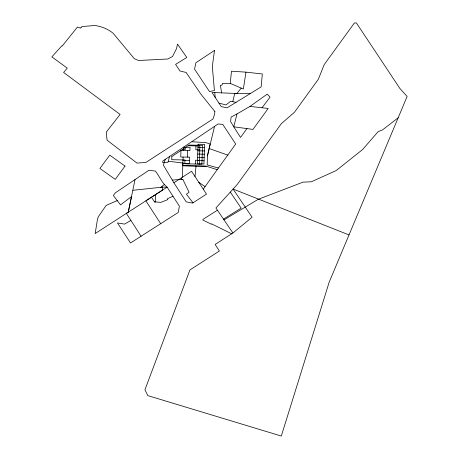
<?xml version="1.0" encoding="UTF-8"?>
<svg xmlns="http://www.w3.org/2000/svg" width="459" height="459" viewBox="0 0 459 459"><rect width="100%" height="100%" fill="white"/><g stroke="black" fill="none" stroke-linecap="round" stroke-linejoin="round"><path stroke-width="0.69" d="M130.884 220.423L124.67 224.107L117.475 222.959L130.511 242.977L178.247 212.448L179.371 206.137L167.139 187.163L162.721 187.111L162.394 190.198L155.664 194.518L155.578 201.96L154.476 201.885L151.481 197.215M199.43 164.11L199.877 145.985L188.035 145.738M214.542 126.374L207.422 155.974L207.198 164.947L218.432 168.017L235.702 144.028L222.781 124.423L218.128 123.953L191.971 141.55L192.86 141.802M182.441 177.214L182.866 163.008L168.224 161.258L167.965 162.291L162.589 162.4L162.905 160.948L191.701 141.728L205.775 142.594L210.136 143.983L207.422 155.974M218.432 168.017L217.216 169.669L206.183 166.21L182.78 165.722L182.866 163.008M183.095 157.035L182.86 163.57L189.447 163.708L189.687 157.173L180.737 156.984L180.972 150.449L189.923 150.638L190.043 147.368L183.451 147.23L183.336 150.5M185.338 147.54L185.264 149.548L182.412 149.491M187.329 157.121L187.565 150.586M195.293 164.024L195.431 160.225L199.522 160.311M195.953 145.905L195.815 149.766L199.78 149.852M195.018 176.543L196.039 166.003M245.961 72.138L243.373 89.012L230.252 83.395L231.468 71.214L245.961 72.138L262.33 73.974L261.125 86.912L227.05 107.848L221.249 106.631L211.966 92.477L236.821 93.498L241.262 88.105M117.384 200.514L106.161 205.397L98.61 216.321L97.566 218.748L95.162 233.551L128.25 212.167L135.044 179.567L149.02 170.237L155.435 171.098C159.56 176.394 161.786 182.82 167.139 187.163L126.357 213.383L141.091 236.27M128.25 212.167L131.607 196.504L120.522 204.898L113.367 195.5L115.312 192.843L135.044 179.567M218.92 103.074L226.029 104.973L230.59 101.255L232.765 101.697L234.715 93.458L250.121 93.693M262.014 107.762L270.07 97.13L267.224 94.135L249.977 106.413L237.005 113.93L233.763 126.804L240.527 137.419L246.976 128.595M168.224 161.258L169.578 156.485M165.229 159.399L163.398 165.194L173.909 182.785L186.188 201.857L192.602 203.107L206.498 194.094L191.575 171.259L173.909 182.785M349.012 234.916L407.127 96.442L399.909 88.495L356.413 22.956L354.417 22.95L324.266 64.507L318.316 79.304L294.512 112.197L281.356 123.655L237.292 184.403L215.925 207.973L232.925 232.994L215.151 244.44L219.385 251.004L189.928 269.955L144.946 389.777L147.821 395.612L281.304 436.05L329.137 282.285L349.012 234.916L233.069 189.051L252.083 217.233L232.925 232.994M217.216 169.669L203.268 189.2M164.563 184.369L160.742 187.324L162.721 187.111L132.949 190.284M398.165 117.791L382.427 129.972L378.205 131.538L362.696 149.462L336.217 170.547L311.328 181.793L303.032 182.148L258.188 199.338L224.003 219.861L223.504 219.109L241.147 208.128L230.32 192.091M155.664 194.518L145.864 200.835L160.736 223.745M217.446 210.216L202.958 219.356L202.809 220.01L211.427 224.227L211.622 223.872L231.657 233.809M237.005 113.93L231.112 117.079L230.607 121.526L233.763 126.804L252.984 129.409L268.188 108.456L249.977 106.413M172.997 196.245L167.432 198.758L167.799 199.585L161.011 202.327L154.476 201.885M193.032 202.832L186.423 194.232L189.074 192.223L182.797 179.308L181.368 179.429L181.248 177.994M182.797 179.308L172.372 180.083M230.252 83.395L222.54 83.372L221.972 85.162L220.418 85.276L221.605 92.959M197.955 147.534L204.548 147.672M197.835 150.799L204.427 150.936M197.714 154.069L204.307 154.207M197.594 157.339L204.186 157.471M182.975 160.306L189.567 160.443M197.479 160.604L204.071 160.742M182.78 165.722L206.183 166.21M232.765 101.697L235.995 102.351M209.109 148.498L227.934 155.171M198.736 182.246L205.087 186.67M214.795 92.701L215.179 97.36M171.832 156.548L171.718 159.698L184.96 159.973L184.816 163.806L201.88 164.156L202.568 145.331L189.068 145.05L171.832 156.548M198.07 144.264L197.359 163.874L203.951 164.012L204.662 144.401L198.07 144.264M214.869 111.543L214.571 114.302L212.947 119.03L145.945 162.406L136.989 163.106L107.062 140.167L106.27 132.1L120.092 114.463L63.617 72.465L67.255 68.127L51.873 56.87L61.873 45.78L62.206 46.032L77.491 27.029L80.468 28.119L80.664 27.689L81.134 27.896L81.909 26.53L94.623 25.52A36.232 35.601 -29.9 0 1 113.121 33.249L134.355 58.723L138.607 60.502L167.696 59.004L172.481 56.595L176.508 48.683L177.513 44.121L186.784 57.455L175.596 64.363L179.98 70.99L186.119 72.47L200.812 94.038L214.869 111.543M214.502 50.433L212.333 66.423L214.416 90.498L209.505 91.588L194.559 69.154L195.918 62.734L214.502 50.433M125.009 166.072L115.266 179.371L99.919 168.453L109.753 155.148L125.009 166.072"/></g></svg>
